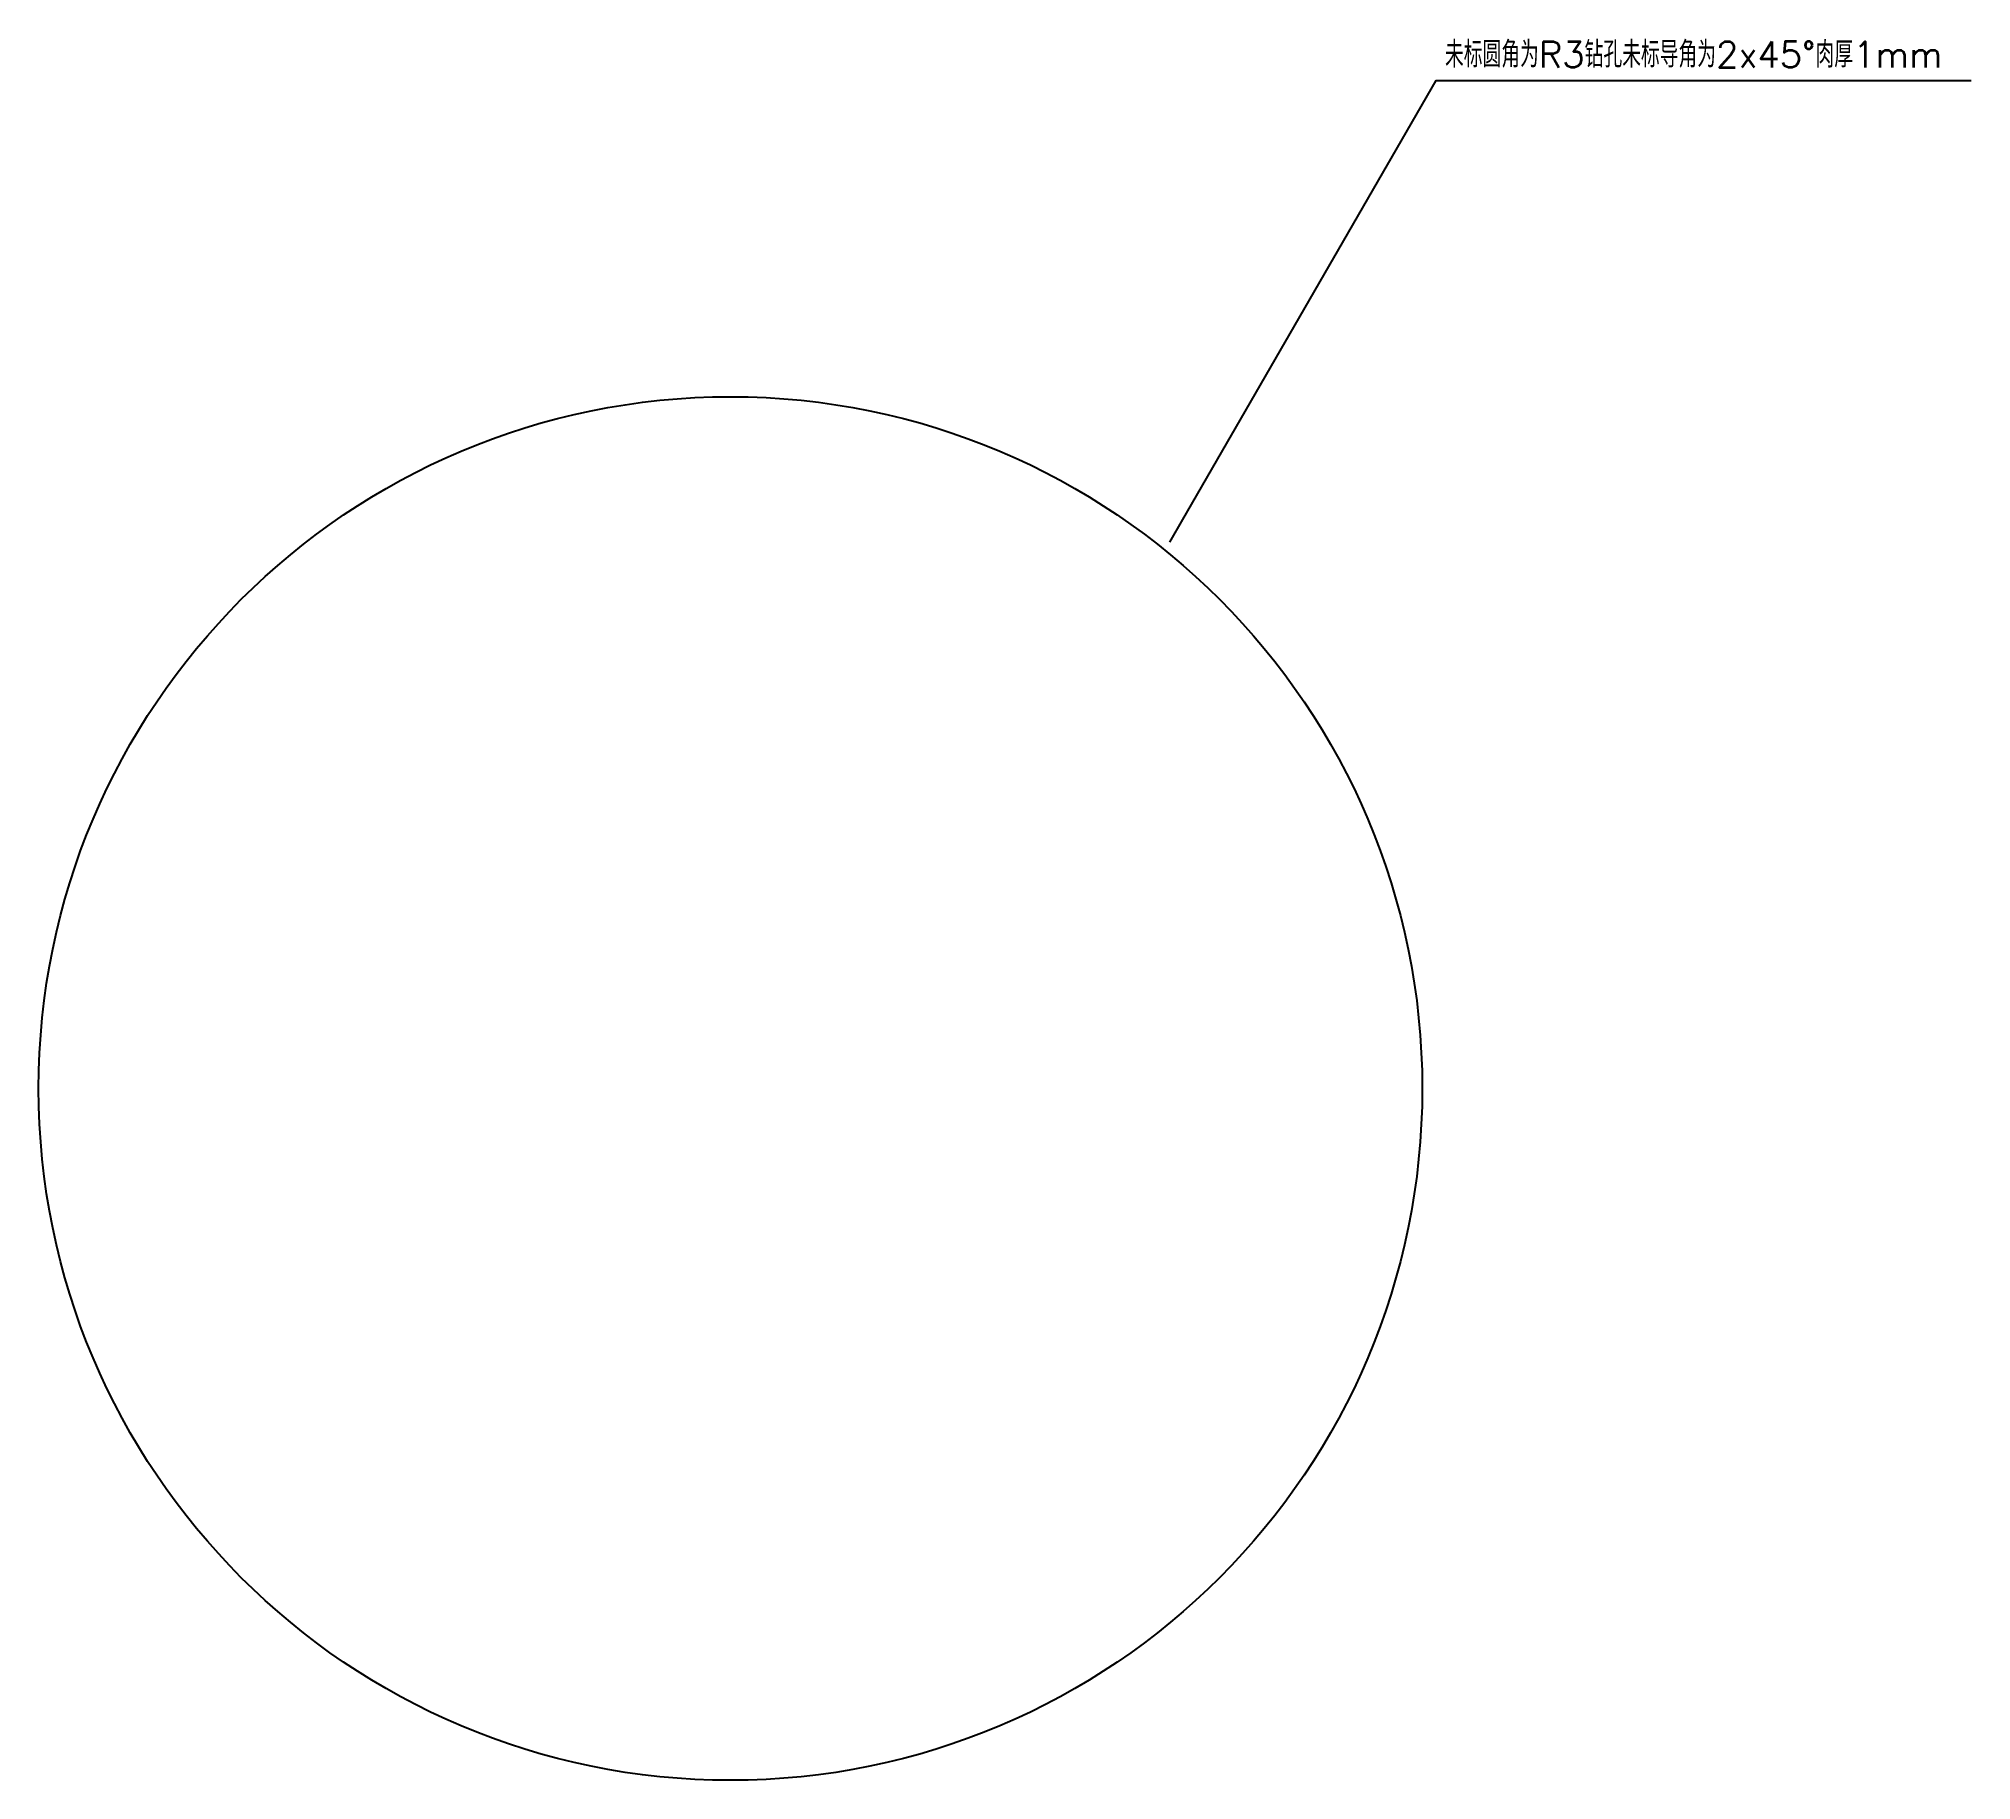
# Model space of a CAD drawing. Extents: x 1693 to 1916, y 867 to 1068.
import ezdxf

# ---------------------------------------------------------------- set-up
doc = ezdxf.new("R2010")
doc.units = 0
doc.layers.add('$CHECKTXT', color=1, linetype='CONTINUOUS')
doc.styles.get("Standard").update_dxf_attribs({"font": 'romans.shx', "bigfont": 'gbcbig.shx'})

msp = doc.modelspace()

# ---------------------------------------------------------------- linework, layer by layer
at = {"layer": '$CHECKTXT'}
msp.add_lwpolyline([(1823.58, 1009.57), (1825.08, 1012.17), (1854.25, 1062.68), (1915.82, 1062.68)], dxfattribs=at)
msp.add_circle((1773.02, 946.69), 79.61, dxfattribs=at)

# ---------------------------------------------------------------- texts
msp.add_text('未标圆角为R3钻孔未标导角为2x45%%D肉厚1mm', height=3, dxfattribs=at).set_placement((1855.25, 1064.18))

doc.saveas('drawing.dxf')
